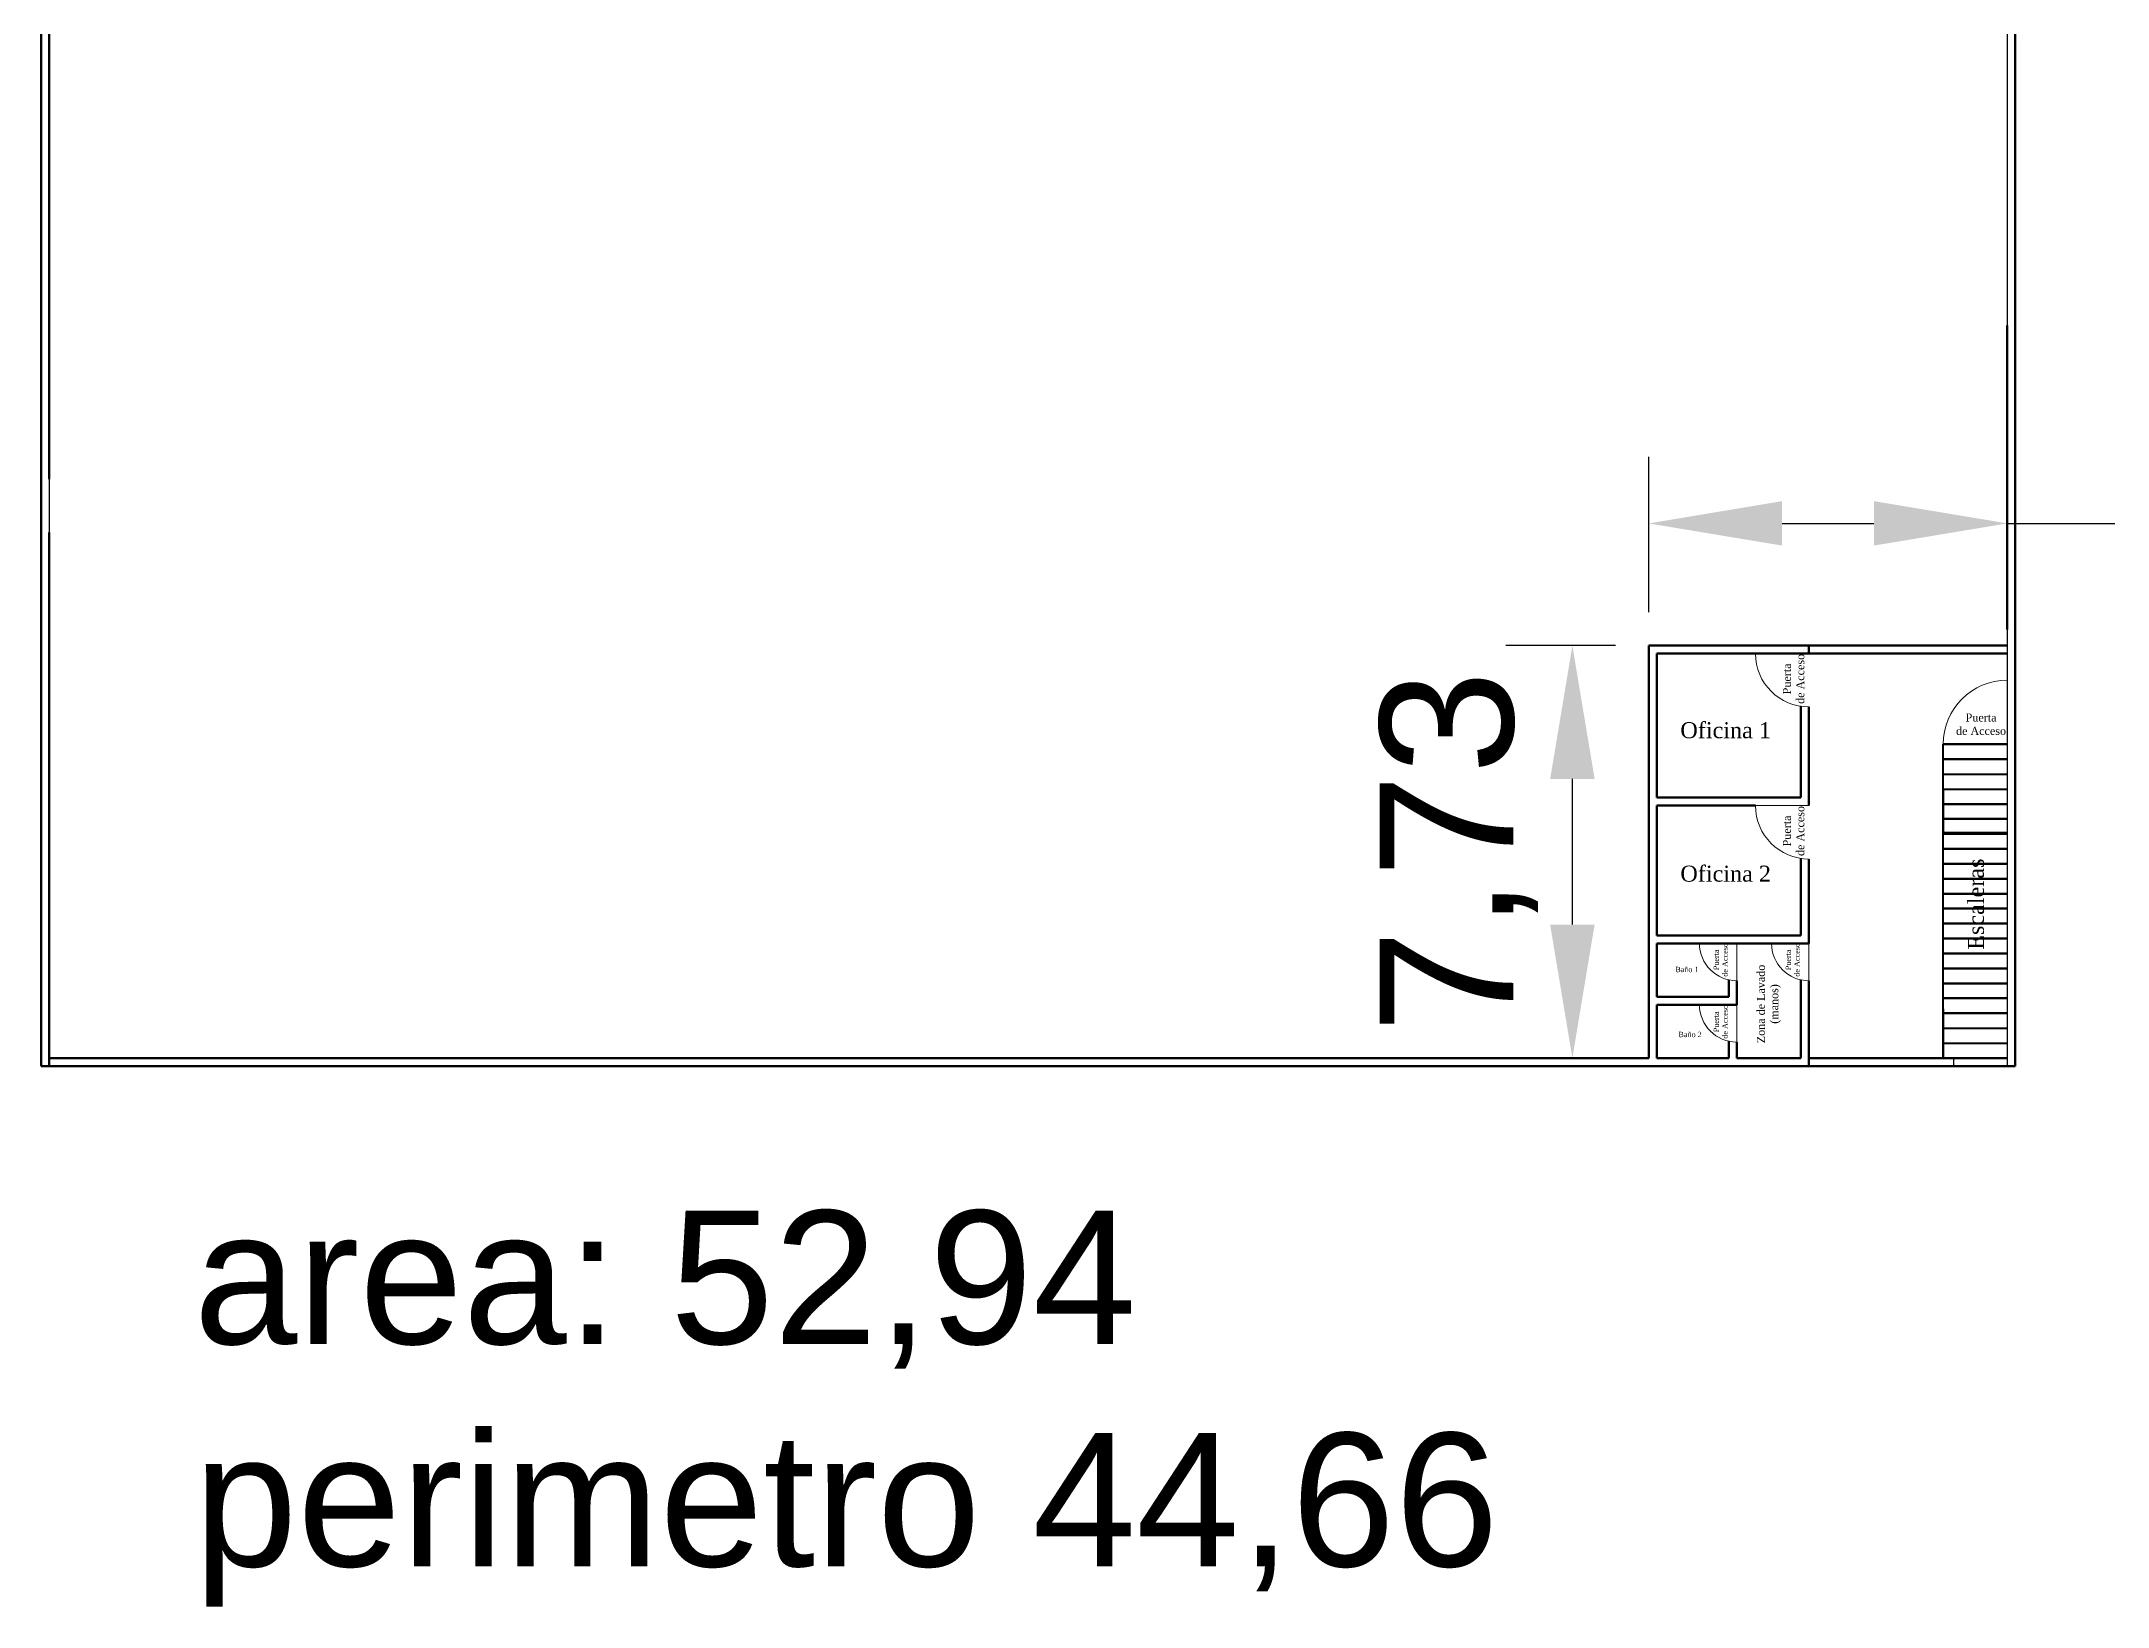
# Model space of a CAD drawing. Header units: metres. Extents: x 29 to 562, y -33 to 369.
# Drawn here: x 79.7 to 118.44, y 89.73 to 119.06 of the extents above; entities that cross this region are included whole.
import ezdxf

# ---------------------------------------------------------------- set-up
doc = ezdxf.new("R2010")
doc.units = ezdxf.units.M
doc.header["$LTSCALE"] = 2
doc.header["$PDMODE"] = 35
for name, color, linetype, lineweight in [('001_Dark_1 10', 7, 'Continuous', 0), ('A-DOOR', 251, 'Continuous', 18), ('A-WALL', 7, 'Continuous', 60), ('S-STRS', 4, 'Continuous', 40), ('S-WALL', 7, 'Continuous', 60)]:
    doc.layers.add(name, color=color, linetype=linetype, lineweight=lineweight)
doc.layers.add('S-PLAT', color=7, linetype='Continuous')
doc.styles.get("Standard").update_dxf_attribs({"font": 'arial.ttf'})
doc.dimstyles.new('ISO-25', dxfattribs={"dimtxt": 2.5, "dimasz": 2.5, "dimexe": 1.25, "dimexo": 0.625, "dimtad": 1, "dimtxsty": 'Standard', "dimcen": 2.5, "dimadec": 0, "dimazin": 0, "dimtfac": 1, "dimtmove": 0, "dimatfit": 3, "dimfxl": 1, "dimarcsym": 0})

# ---------------------------------------------------------------- blocks, each defined once
blk = doc.blocks.new('*D77')
at = {"layer": '001_Dark_1 10', "color": 0, "lineweight": -2, "transparency": 16777216}
for p, q in [((109.209, 107.735), (107.152, 107.735)), ((108.402, 102.505), (108.402, 105.235)), ((109.209, 100.005), (107.152, 100.005))]:
    blk.add_line(p, q, dxfattribs=at)
at = {"layer": '001_Dark_1 10', "color": 0, "transparency": 16777216}
for points in [[(107.985, 105.235), (108.819, 105.235), (108.402, 107.735)], [(107.985, 102.505), (108.819, 102.505), (108.402, 100.005)]]:
    blk.add_solid(points, dxfattribs=at)
at = {"layer": 'Defpoints', "color": 0, "transparency": 16777216}
for p in [(108.402, 107.735), (109.834, 107.735), (109.834, 100.005)]:
    blk.add_point(p, dxfattribs=at)
at = {"layer": '001_Dark_1 10', "color": 0, "transparency": 16777216, "insert": (106.275, 103.87), "char_height": 2.5, "attachment_point": 5, "rotation": 90}
blk.add_mtext('7,73', dxfattribs=at)
blk = doc.blocks.new('*D78')
at = {"layer": '001_Dark_1 10', "color": 0, "lineweight": -2, "transparency": 16777216}
for p, q in [((109.834, 108.36), (109.834, 111.274)), ((116.553, 108.36), (116.553, 111.274)), ((112.334, 110.024), (114.053, 110.024)), ((116.553, 110.024), (126.785, 110.024))]:
    blk.add_line(p, q, dxfattribs=at)
at = {"layer": '001_Dark_1 10', "color": 0, "transparency": 16777216}
for points in [[(112.334, 110.441), (112.334, 109.608), (109.834, 110.024)], [(114.053, 110.441), (114.053, 109.608), (116.553, 110.024)]]:
    blk.add_solid(points, dxfattribs=at)
at = {"layer": 'Defpoints', "color": 0, "transparency": 16777216}
for p in [(116.553, 110.024), (109.834, 107.735), (116.553, 107.735)]:
    blk.add_point(p, dxfattribs=at)
at = {"layer": '001_Dark_1 10', "color": 0, "transparency": 16777216, "insert": (122.919, 112.152), "char_height": 2.5, "attachment_point": 5}
blk.add_mtext('6,72', dxfattribs=at)

msp = doc.modelspace()

# ---------------------------------------------------------------- linework, layer by layer
at = {"layer": 'A-DOOR'}
for p, q in [((111.834, 107.585), (112.834, 107.585)), ((111.834, 104.735), (112.834, 104.735)), ((111.484, 101.455), (111.484, 102.155)), ((112.834, 101.455), (112.834, 102.155)), ((111.484, 100.305), (111.484, 101.005))]:
    msp.add_line(p, q, dxfattribs=at)
for centre, radius, start, end in [((112.834, 107.585), 1, 180, 270), ((116.553, 105.885), 1.2, 90, 180), ((112.834, 104.735), 1, 180, 270), ((111.484, 102.155), 0.7, 180, 270), ((112.834, 102.155), 0.7, 180, 270), ((111.484, 101.005), 0.7, 180, 270)]:
    msp.add_arc(centre, radius, start, end, dxfattribs=at)
at = {"layer": 'A-WALL'}
for p, q in [((79.703, 138.855), (79.703, 99.855)), ((116.703, 99.855), (116.703, 138.855)), ((112.834, 107.735), (112.834, 107.585)), ((79.853, 99.855), (79.853, 100.005)), ((79.703, 99.855), (116.703, 99.855)), ((79.703, 99.855), (79.853, 99.855))]:
    msp.add_line(p, q, dxfattribs=at)
at = {"layer": 'S-PLAT'}
for p, q in [((116.553, 126.855), (116.553, 110.855)), ((79.853, 110.855), (79.853, 109.855)), ((116.553, 109.855), (116.553, 99.855)), ((115.553, 99.855), (115.553, 100.005))]:
    msp.add_line(p, q, dxfattribs=at)
at = {"layer": 'S-STRS'}
for p, q in [((115.353, 104.224), (115.353, 105.885)), ((115.353, 105.885), (116.553, 105.885)), ((116.553, 105.885), (115.353, 105.885)), ((115.353, 105.885), (116.553, 105.885)), ((115.353, 105.605), (116.553, 105.605)), ((116.553, 105.605), (115.353, 105.605)), ((115.353, 105.605), (116.553, 105.605)), ((115.353, 105.605), (116.553, 105.605)), ((115.353, 105.605), (116.553, 105.605)), ((115.353, 105.325), (116.553, 105.325)), ((115.353, 105.325), (116.553, 105.325)), ((115.353, 105.045), (116.553, 105.045)), ((115.353, 104.765), (115.353, 105.045)), ((115.353, 105.045), (115.353, 104.224)), ((115.353, 105.045), (116.553, 105.045)), ((115.353, 104.765), (116.553, 104.765)), ((115.353, 104.485), (115.353, 104.765)), ((116.553, 104.765), (115.353, 104.765)), ((115.353, 104.765), (116.553, 104.765)), ((115.353, 104.485), (116.553, 104.485)), ((115.353, 104.205), (115.353, 104.485)), ((116.553, 104.485), (115.353, 104.485)), ((115.353, 104.485), (116.553, 104.485)), ((115.353, 104.224), (116.553, 104.224)), ((116.553, 104.224), (115.353, 104.224)), ((115.353, 104.224), (116.553, 104.224)), ((115.353, 104.205), (116.553, 104.205)), ((115.353, 103.925), (115.353, 104.205)), ((116.553, 104.205), (115.353, 104.205)), ((115.353, 104.205), (116.553, 104.205)), ((115.353, 103.925), (116.553, 103.925)), ((115.353, 103.645), (115.353, 103.925)), ((116.553, 103.925), (115.353, 103.925)), ((115.353, 103.925), (116.553, 103.925)), ((115.353, 103.645), (116.553, 103.645)), ((115.353, 103.365), (115.353, 103.645)), ((116.553, 103.645), (115.353, 103.645)), ((115.353, 103.645), (116.553, 103.645)), ((115.353, 103.365), (116.553, 103.365)), ((115.353, 103.085), (115.353, 103.365)), ((116.553, 103.365), (115.353, 103.365)), ((115.353, 103.365), (116.553, 103.365)), ((115.353, 103.085), (116.553, 103.085)), ((115.353, 102.805), (115.353, 103.085)), ((116.553, 103.085), (115.353, 103.085)), ((115.353, 103.085), (116.553, 103.085)), ((115.353, 102.805), (116.553, 102.805)), ((115.353, 102.525), (115.353, 102.805)), ((116.553, 102.805), (115.353, 102.805)), ((115.353, 102.805), (116.553, 102.805)), ((115.353, 102.525), (116.553, 102.525)), ((115.353, 102.245), (115.353, 102.525)), ((116.553, 102.525), (115.353, 102.525)), ((115.353, 102.525), (116.553, 102.525)), ((115.353, 102.245), (116.553, 102.245)), ((115.353, 101.965), (115.353, 102.245)), ((116.553, 102.245), (115.353, 102.245)), ((115.353, 102.245), (116.553, 102.245)), ((115.353, 101.965), (116.553, 101.965)), ((115.353, 101.685), (115.353, 101.965)), ((116.553, 101.965), (115.353, 101.965)), ((115.353, 101.965), (116.553, 101.965)), ((115.353, 101.685), (116.553, 101.685)), ((115.353, 101.405), (115.353, 101.685)), ((116.553, 101.685), (115.353, 101.685)), ((115.353, 101.685), (116.553, 101.685)), ((115.353, 101.405), (116.553, 101.405)), ((115.353, 101.125), (115.353, 101.405)), ((116.553, 101.405), (115.353, 101.405)), ((115.353, 101.405), (116.553, 101.405)), ((115.353, 101.125), (116.553, 101.125)), ((115.353, 100.845), (115.353, 101.125)), ((116.553, 101.125), (115.353, 101.125)), ((115.353, 101.125), (116.553, 101.125)), ((115.353, 100.285), (115.353, 101.034)), ((115.353, 100.925), (115.353, 100.005)), ((116.553, 100.845), (115.353, 100.845)), ((115.353, 100.845), (116.553, 100.845)), ((115.353, 100.845), (116.553, 100.845)), ((115.353, 100.565), (116.553, 100.565)), ((115.353, 100.565), (116.553, 100.565)), ((115.353, 100.005), (115.353, 100.285)), ((115.353, 100.285), (116.553, 100.285)), ((115.353, 100.005), (116.553, 100.005)), ((115.353, 100.005), (116.553, 100.005))]:
    msp.add_line(p, q, dxfattribs=at)
at = {"layer": 'S-WALL'}
for p, q in [((79.853, 110.855), (79.853, 125.855)), ((116.553, 108.035), (116.553, 113.735)), ((79.853, 100.005), (79.853, 109.855)), ((109.834, 107.735), (116.553, 107.735)), ((109.834, 106.369), (109.834, 107.735)), ((109.834, 107.735), (116.553, 107.735)), ((109.834, 105.169), (109.834, 107.735)), ((112.553, 107.735), (116.553, 107.735)), ((112.634, 107.585), (109.984, 107.585)), ((109.984, 105.019), (109.984, 107.585)), ((109.984, 107.585), (109.984, 104.885)), ((114.744, 107.585), (112.634, 107.585)), ((116.553, 107.585), (114.744, 107.585)), ((112.684, 106.596), (112.684, 104.885)), ((112.834, 106.585), (112.834, 104.885)), ((109.834, 100.005), (109.834, 105.169)), ((109.984, 104.885), (109.984, 105.019)), ((109.984, 104.885), (112.684, 104.885)), ((109.984, 104.885), (110.447, 104.885)), ((109.984, 102.305), (109.984, 104.735)), ((109.984, 104.735), (111.834, 104.735)), ((112.834, 104.885), (112.834, 104.735)), ((112.684, 103.746), (112.684, 102.305)), ((112.834, 103.735), (112.834, 102.155)), ((109.984, 102.305), (112.684, 102.305)), ((109.984, 102.155), (112.834, 102.155)), ((109.984, 101.155), (109.984, 102.155)), ((111.334, 101.155), (109.984, 101.155)), ((111.334, 101.155), (111.334, 101.471)), ((111.484, 101.155), (111.484, 101.455)), ((111.484, 101.005), (111.484, 101.155)), ((112.684, 101.471), (112.684, 100.005)), ((112.834, 101.455), (112.834, 99.855)), ((109.984, 100.005), (109.984, 101.005)), ((109.984, 101.005), (111.36, 101.005)), ((111.36, 101.005), (111.484, 101.005)), ((111.334, 100.005), (111.334, 100.321)), ((79.853, 100.005), (109.834, 100.005)), ((111.334, 100.005), (109.984, 100.005)), ((111.484, 100.005), (111.484, 100.305)), ((112.244, 100.005), (111.484, 100.005)), ((112.684, 100.005), (112.244, 100.005)), ((112.684, 100.005), (112.244, 100.005)), ((114.575, 100.005), (112.834, 100.005)), ((114.575, 100.005), (112.834, 100.005)), ((116.553, 100.005), (114.575, 100.005))]:
    msp.add_line(p, q, dxfattribs=at)

# ---------------------------------------------------------------- texts
at = {"attachment_point": 2, "rotation": 90}
for s, width, insert, char_height in [('{\\fTimes New Roman|b0|i0|c0|p18;Puerta^Jde Acceso}', 13.41015, (112.348, 107.11), 0.15), ('{\\fTimes New Roman|b0|i0|c0|p18;Puerta^Jde Acceso}', 13.41015, (112.348, 104.26), 0.15), ('{\\fTimes New Roman|b0|i0|c0|p18;Escaleras}', 7.82908, (115.816, 102.889), 0.3), ('{\\fTimes New Roman|b0|i0|c0|p18;Puerta^Jde Acceso}', 13.41015, (111.047, 101.846), 0.1), ('{\\fTimes New Roman|b0|i0|c0|p18;Puerta^Jde Acceso}', 13.41015, (112.397, 101.846), 0.1), ('{\\fTimes New Roman|b0|i0|c0|p18;Zona de Lavado \\P(manos)}', 13.41015, (111.86, 101.019), 0.15), ('{\\fTimes New Roman|b0|i0|c0|p18;Puerta^Jde Acceso}', 13.41015, (111.047, 100.684), 0.1)]:
    msp.add_mtext_dynamic_manual_height_columns(s, width=width, gutter_width=12.5, heights=[0], dxfattribs=dict(at, insert=insert, char_height=char_height))
at = {"attachment_point": 2}
for s, insert, char_height in [('{\\fTimes New Roman|b0|i0|c0|p18;Oficina 1}', (111.275, 106.299), 0.3), ('{\\fTimes New Roman|b0|i0|c0|p18;Puerta^Jde Acceso}', (116.062, 106.461), 0.15), ('{\\fTimes New Roman|b0|i0|c0|p18;Oficina 2}', (111.275, 103.611), 0.3), ('{\\fTimes New Roman|b0|i0|c0|p18;Baño 1}', (110.549, 101.715), 0.1), ('{\\fTimes New Roman|b0|i0|c0|p18;Baño 2}', (110.608, 100.497), 0.1)]:
    msp.add_mtext_dynamic_manual_height_columns(s, width=13.41015, gutter_width=12.5, heights=[0], dxfattribs=dict(at, insert=insert, char_height=char_height))
at = {"layer": '001_Dark_1 10', "insert": (82.56, 97.147), "char_height": 2.5, "attachment_point": 1}
msp.add_mtext_dynamic_manual_height_columns('area: 52,94\\Pperimetro 44,66', width=36.84858, gutter_width=12.5, heights=[0], dxfattribs=at)

# ---------------------------------------------------------------- dimensions: what is measured, and where the dimension line sits
at = {"layer": '001_Dark_1 10'}
dim = msp.add_linear_dim(base=(116.553, 110.024), p1=(109.834, 107.735), p2=(116.553, 107.735), dimstyle='ISO-25', dxfattribs=at)
dim.commit()
dim.dimension.update_dxf_attribs({"geometry": '*D78', "text_midpoint": (122.919, 112.152)})
dim = msp.add_linear_dim(base=(108.402, 107.735), p1=(109.834, 100.005), p2=(109.834, 107.735), angle=90, dimstyle='ISO-25', dxfattribs=at)
dim.commit()
dim.dimension.update_dxf_attribs({"geometry": '*D77', "text_midpoint": (106.275, 103.87)})

doc.saveas('drawing.dxf')
